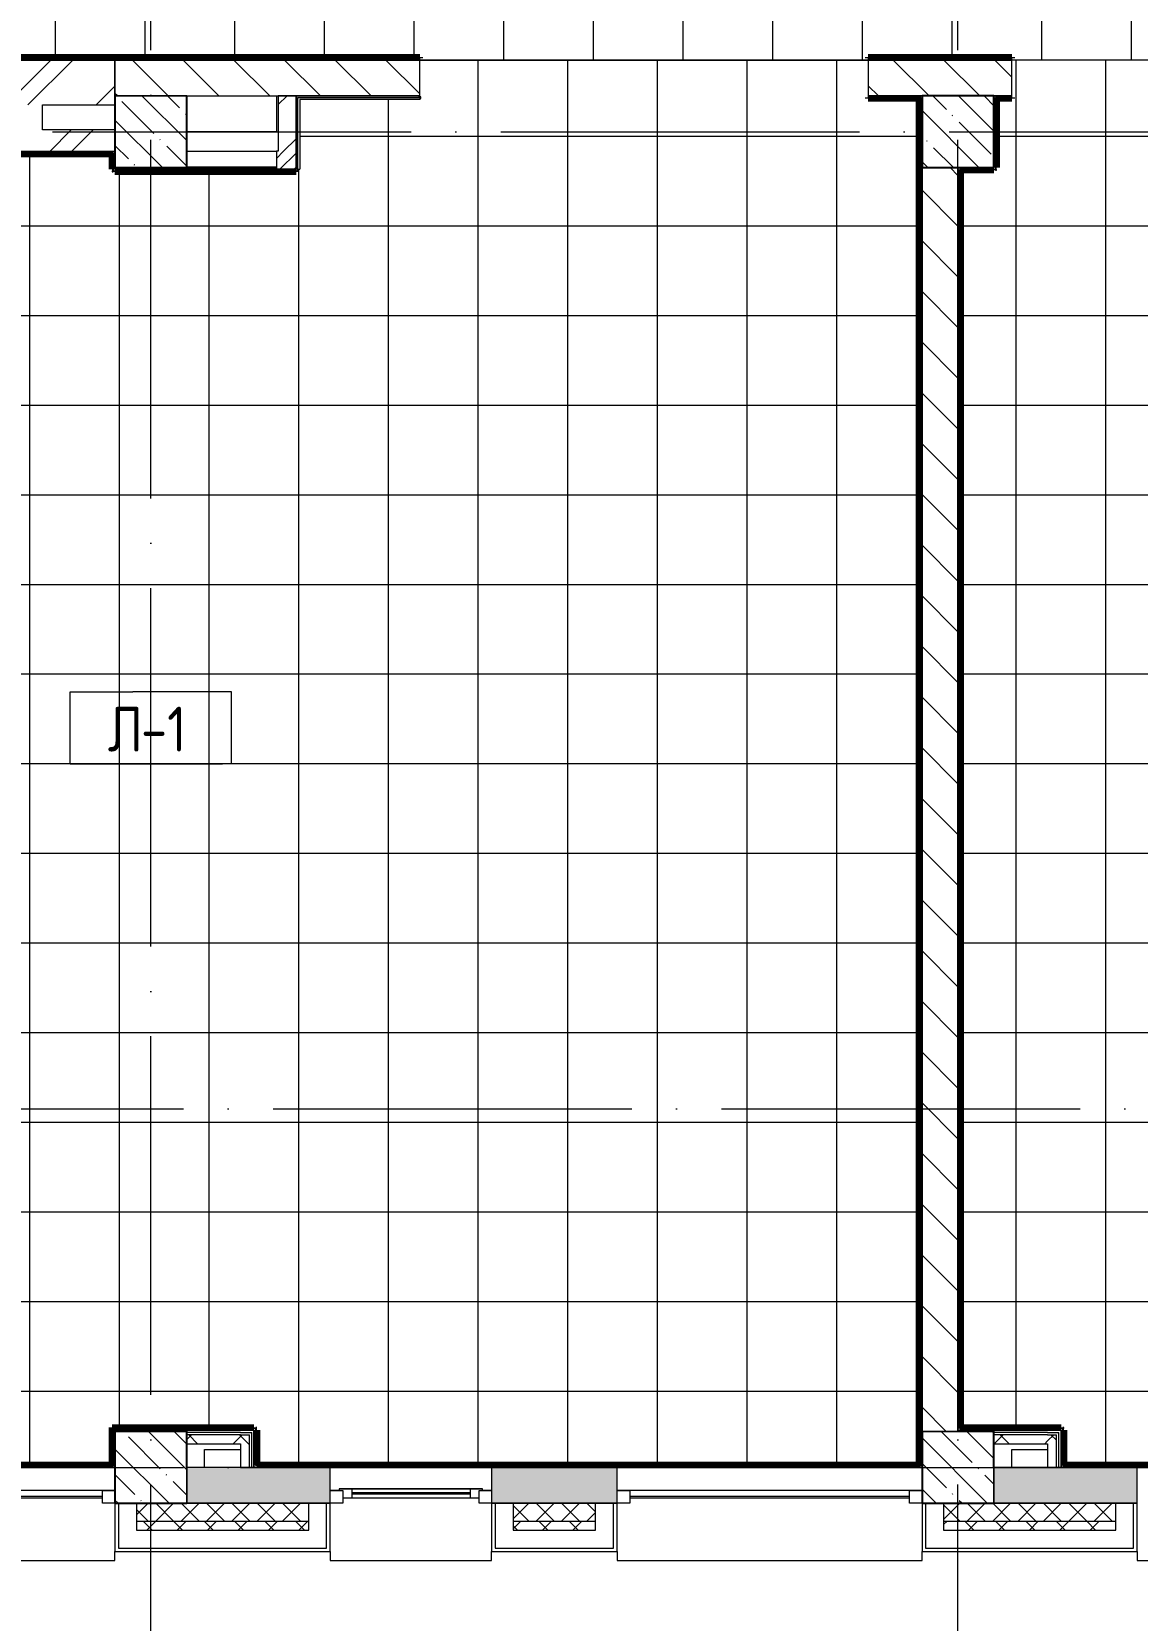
# Model space of a CAD drawing. Header units: millimetres. Extents: x 97 to 215964, y -4577 to 60645.
# Drawn here: x 71384 to 77548, y 42672 to 51533 of the extents above; entities that cross this region are included whole.
import ezdxf

# ---------------------------------------------------------------- set-up
doc = ezdxf.new("R2010")
doc.units = ezdxf.units.MM
doc.linetypes.add('ADSK_Линия сетки', pattern=[2500, 2000, -250, 0, -250])
for name, color, linetype, lineweight in [('A-FLOR-____-IDEN', 11, 'Continuous', 20), ('A-FLOR-____-OTLN', 192, 'Continuous', 9), ('A-FLOR-____-PATT', 8, 'Continuous', 9), ('A-GENM-____-MCUT', 13, 'Continuous', 9), ('A-GENM-____-OTLN', 13, 'Continuous', 9), ('A-GLAZ-____-MCUT', 151, 'Continuous', 9), ('A-GLAZ-____-OTLN', 151, 'Continuous', 9), ('A-WALL-____-MCUT', 113, 'Continuous', 9), ('A-WALL-____-PATT', 111, 'Continuous', 9), ('A-WALL-FNSH-MCUT', 113, 'Continuous', 9), ('I-WALL-____-OTLN', 2, 'Continuous', 9), ('S-COLS-____-MCUT', 52, 'Continuous', 9), ('S-COLS-____-OTLN', 52, 'Continuous', 9), ('S-GRID-____-OTLN', 1, 'Continuous', 9)]:
    doc.layers.add(name, color=color, linetype=linetype, lineweight=lineweight)
doc.styles.add('GOST Common', font='GOST_Common.ttf', dxfattribs={"width": 0.9, "height": 250})
pattern_1 = [(135, (0, 0), (-141.42136, -141.42136), [])]
pattern_2 = [(45, (0, 0), (-224.5064, 224.5064), []), (45, (79.38, 0), (0, 449.0128), []), (45, (-79.38, 0), (0, 449.0128), [])]
pattern_3 = [(135, (0, 0), (-142.5612, -142.5612), []), (135, (142.56, 0), (-142.5612, -142.5612), [252.016, -50.403, 3.353, -47.05])]
pattern_4 = [(45, (0, 0), (-251.4472, 251.4472), []), (45, (0, 381), (-251.4472, 251.4472), [])]
pattern_5 = [(45, (0, 0), (-141.42136, 141.42136), []), (135, (0, 0), (-141.42136, -141.42136), [])]
pattern_6 = [(270, (81372.87, 47450), (500, 3e-14), []), (0, (81372.87, 47450), (0, 500), [])]

# ---------------------------------------------------------------- blocks, each defined once
blk = doc.blocks.new('Окно_СКБ_2Ст1 - Окно_СКБ_2Ст_3300_ОК1-V17-О_АИ_ПП_8_400_Целиком')
at = {"layer": 'A-GLAZ-____-MCUT', "color": 90}
for p, q in [((-1650, -195), (-1650, -125)), ((-1650, -125), (-1580, -125)), ((-1580, -125), (-1580, -195)), ((750, -195), (750, -125)), ((750, -125), (820, -125)), ((820, -125), (820, -195)), ((1580, -155), (820, -155)), ((820, -155), (820, -195)), ((870, -205), (870, -155)), ((1530, -205), (1530, -155)), ((1580, -195), (1580, -125)), ((1580, -125), (1650, -125)), ((1580, -195), (1580, -155)), ((1650, -125), (1650, -195)), ((-1580, -195), (-1650, -195)), ((820, -195), (750, -195)), ((820, -195), (800, -195)), ((800, -195), (800, -205)), ((800, -205), (1600, -205)), ((1600, -205), (800, -205)), ((1650, -195), (1580, -195)), ((1600, -195), (1580, -195)), ((1600, -205), (1600, -195))]:
    blk.add_line(p, q, dxfattribs=at)
at = {"layer": 'A-GLAZ-____-MCUT', "color": 10, "lineweight": 5}
for p, q in [((750, -155), (-1580, -155)), ((750, -165), (-1580, -165)), ((870, -175), (1530, -175)), ((1530, -185), (870, -185))]:
    blk.add_line(p, q, dxfattribs=at)
at = {"layer": 'A-GLAZ-____-OTLN', "color": 10, "lineweight": 5}
for p, q in [((-1650, -195), (800, -195)), ((1600, -195), (1650, -195))]:
    blk.add_line(p, q, dxfattribs=at)
blk = doc.blocks.new('Окно_СКБ_1Ст1 - 120_Окно_СКБ_1Ст_900_ОК3л-29018700-О_АИ_ПП_8_400_Целиком')
at = {"layer": 'A-GLAZ-____-MCUT', "color": 90}
for p, q in [((-450, -195), (-450, -125)), ((-450, -125), (-380, -125)), ((-380, -125), (-380, -195)), ((380, -155), (-380, -155)), ((-380, -155), (-380, -195)), ((-330, -205), (-330, -155)), ((330, -205), (330, -155)), ((380, -195), (380, -125)), ((380, -125), (450, -125)), ((380, -195), (380, -155)), ((450, -125), (450, -195)), ((-380, -195), (-450, -195)), ((-380, -195), (-400, -195)), ((-400, -195), (-400, -205)), ((-400, -205), (400, -205)), ((400, -205), (-400, -205)), ((450, -195), (380, -195)), ((400, -195), (380, -195)), ((400, -205), (400, -195))]:
    blk.add_line(p, q, dxfattribs=at)
at = {"layer": 'A-GLAZ-____-MCUT', "color": 10, "lineweight": 5}
for p, q in [((-330, -175), (330, -175)), ((330, -185), (-330, -185))]:
    blk.add_line(p, q, dxfattribs=at)
at = {"layer": 'A-GLAZ-____-OTLN', "color": 10, "lineweight": 5}
for p, q in [((-450, -195), (-400, -195)), ((400, -195), (450, -195))]:
    blk.add_line(p, q, dxfattribs=at)
blk = doc.blocks.new('Окно_СКБ_1Ст1 - 120_Окно_СКБ_1Ст_1700_ОК19Л-V19-О_АИ_ПП_8_400_Целиком')
at = {"layer": 'A-GLAZ-____-MCUT', "color": 90}
for p, q in [((-850, -195), (-850, -125)), ((-850, -125), (-780, -125)), ((-780, -125), (-780, -195)), ((780, -195), (780, -125)), ((780, -125), (850, -125)), ((850, -125), (850, -195)), ((-780, -195), (-850, -195)), ((850, -195), (780, -195))]:
    blk.add_line(p, q, dxfattribs=at)
at = {"layer": 'A-GLAZ-____-MCUT', "color": 10, "lineweight": 5}
for p, q in [((780, -155), (-780, -155)), ((780, -165), (-780, -165))]:
    blk.add_line(p, q, dxfattribs=at)
at = {"layer": 'A-GLAZ-____-OTLN', "color": 10, "lineweight": 5}
blk.add_line((-850, -195), (850, -195), dxfattribs=at)
blk = doc.blocks.new('WNW_Отлив1 - Отлив_металлический 2-28598290-О_АИ_ПП_8_400_Целиком')
at = {"layer": 'A-GLAZ-____-OTLN', "color": 10, "lineweight": 5}
for p, q in [((1650, 320), (-1650, 320)), ((-1650, 320), (-1650, 270)), ((1650, 270), (1650, 320))]:
    blk.add_line(p, q, dxfattribs=at)
blk = doc.blocks.new('WNW_Отлив1 - Отлив_металлический 2-28596055-О_АИ_ПП_8_400_Целиком')
at = {"layer": 'A-GLAZ-____-OTLN', "color": 10, "lineweight": 5}
for p, q in [((450, 320), (-450, 320)), ((-450, 320), (-450, 270)), ((450, 270), (450, 320))]:
    blk.add_line(p, q, dxfattribs=at)
blk = doc.blocks.new('WNW_Отлив1 - Отлив_металлический 2-28595994-О_АИ_ПП_8_400_Целиком')
at = {"layer": 'A-GLAZ-____-OTLN', "color": 10, "lineweight": 5}
for p, q in [((850, 320), (-850, 320)), ((-850, 320), (-850, 270)), ((850, 270), (850, 320))]:
    blk.add_line(p, q, dxfattribs=at)
blk = doc.blocks.new('BSC_Колонна _Прямоугольная - 400x400-31342009-О_АИ_ПП_8_400_Целиком')
at = {"layer": 'S-COLS-____-OTLN', "lineweight": 5}
h = blk.add_hatch(dxfattribs=at)
h.set_pattern_fill('FP_45', color=256, style=0, pattern_type=2)
h.set_pattern_definition([(135, (-17749.98, -50975), (-142.5619, -142.5619), []), (135, (-17607.42, -50975), (-142.5619, -142.5619), [252.016, -50.403, 3.353, -47.05])])
h.paths.add_polyline_path([(-200, -200), (200, -200), (200, 200), (-200, 200), (-200, -44.5)])
at = {"layer": 'S-COLS-____-MCUT', "color": 130, "lineweight": 25}
for p, q in [((200, 200), (-200, 200)), ((-200, 200), (-200, -200)), ((200, -200), (200, 200)), ((-200, -200), (200, -200))]:
    blk.add_line(p, q, dxfattribs=at)
blk = doc.blocks.new('ASML_АР_Отделка Люка - ВО Отделка люков_Грунтовка 0_Шпатлевка 0_Окраска 0_0-42722003-О_АИ_ПП_8_400_Целиком')
at = {"layer": 'A-GENM-____-MCUT', "color": 130, "lineweight": 25}
for p, q in [((250, 3), (-250, 3)), ((-250, 3), (-250, 0)), ((250, 0), (250, 3)), ((-250, 0), (250, 0))]:
    blk.add_line(p, q, dxfattribs=at)
blk = doc.blocks.new('0083_СОШ675_АР_R22_rvt-1-О_АИ_ПП_8_400_Целиком')
at = {"layer": 'A-WALL-____-PATT', "lineweight": 5}
h = blk.add_hatch(dxfattribs=at)
h.set_pattern_fill('FP_7', color=10, style=0, pattern_type=2)
h.set_pattern_definition(pattern_4)
h.paths.add_polyline_path([(12248.9, 51125), (13050, 51125), (13050, 51375), (9070, 51375), (9070, 51125), (12128.9, 51125)])
h = blk.add_hatch(dxfattribs=at)
h.set_pattern_fill('FP_10', color=10, style=0, pattern_type=2)
h.set_pattern_definition(pattern_1)
h.paths.add_polyline_path([(20859.7, 51175), (22450, 51175), (22450, 51375), (20550, 51375), (20550, 51175)])
h.paths.add_polyline_path([(17250, 51175), (18050, 51175), (18050, 51375), (17250, 51375)])
h.paths.add_polyline_path([(14750, 51175), (14750, 51375), (13050, 51375), (13050, 51175), (14570.9, 51175)])
h = blk.add_hatch(dxfattribs=at)
h.set_pattern_fill('FP_11', color=10, style=0, pattern_type=2)
h.set_pattern_definition(pattern_2)
h.paths.add_polyline_path([(14060, 50866), (14060, 51175), (13960, 51175), (13960, 50866)])
h = blk.add_hatch(dxfattribs=at)
h.set_pattern_fill('FP_7', color=10, style=0, pattern_type=2)
h.set_pattern_definition(pattern_4)
h.paths.add_polyline_path([(13050, 50865), (13050, 50985), (9070, 50985), (9070, 50865), (12055.4, 50865)])
h = blk.add_hatch(dxfattribs=at)
h.set_pattern_fill('FP_11', color=10, style=0, pattern_type=2)
h.set_pattern_definition(pattern_2)
h.paths.add_polyline_path([(14060, 50766), (14060, 50866), (13949.9, 50866), (13949.9, 50766)])
h = blk.add_hatch(dxfattribs=at)
h.set_pattern_fill('FP_10', color=10, style=0, pattern_type=2)
h.set_pattern_definition(pattern_1)
h.paths.add_polyline_path([(17750, 43725), (17750, 50775), (17550, 50775), (17550, 43725), (17715.3, 43725)])
h = blk.add_hatch(dxfattribs=at)
h.set_pattern_fill('FP_17', color=252, style=0, pattern_type=2)
h.set_pattern_definition(pattern_5)
h.paths.add_polyline_path([(13750, 43657), (13750, 43707), (13450, 43707), (13450, 43657)])
h = blk.add_hatch(dxfattribs=at)
h.set_pattern_fill('FP_17', color=252, style=0, pattern_type=2)
h.set_pattern_definition(pattern_5)
h.paths.add_polyline_path([(13750, 43525), (13800, 43525), (13800, 43707), (13750, 43707), (13750, 43602.8)])
h = blk.add_hatch(dxfattribs=at)
h.set_pattern_fill('FP_17', color=252, style=0, pattern_type=2)
h.set_pattern_definition(pattern_5)
h.paths.add_polyline_path([(18250, 43657), (18250, 43707), (17950, 43707), (17950, 43657)])
h = blk.add_hatch(dxfattribs=at)
h.set_pattern_fill('FP_17', color=252, style=0, pattern_type=2)
h.set_pattern_definition(pattern_5)
h.paths.add_polyline_path([(18250, 43525), (18300, 43525), (18300, 43707), (18250, 43707), (18250, 43602.8)])
h = blk.add_hatch(dxfattribs=at)
h.set_pattern_fill('FP_69', color=10, style=0, pattern_type=2)
h.set_pattern_definition([(50, (0, 0), (364.3679, -31.8783), [38.1, -419.1]), (355, (0, 0), (-70.4859, 382.1133), [30.48, -335.28]), (100.451, (30.36, -2.66), (293.885, 350.2334), [32.38, -356.18]), (46.184, (0, 101.6), (542.1585, -84.0858), [57.15, -628.65]), (96.636, (45.2, 94.6), (474.805, 494.8554), [48.57, -534.27]), (351.184, (0, 101.6), (474.8102, 494.85), [45.72, -502.92]), (21, (50.8, 76.2), (303.2285, -204.5305), [38.1, -419.1]), (326, (50.8, 76.2), (123.6039, 368.376), [30.48, -335.28]), (71.451, (76.07, 59.16), (426.8341, 163.8427), [32.38, -356.18]), (37.5, (0, 0), (6.17665, 169.11015), [16.764, -314.452, 16.764, -323.596, -336.55]), (37.5, (0, 0), (6.17665, 169.11015), [-671.576, 16.764, -319.786]), (7.5, (0, 0), (133.63888, 200.3615), [16.764, -177.292, 16.764, -306.832, -128.27]), (7.5, (0, 0), (133.63888, 200.3615), [-517.652, 16.764, -111.506]), (327.5, (-113.28, 0), (271.18182, -11.45836), [16.764, -110.236, 16.764, -379.476, -525.78]), (327.5, (-113.28, 0), (271.18182, -11.45836), [-523.24, 16.764, -509.016]), (317.5, (-164.08, 0), (296.2585, 50.85285), [16.764, -148.336, 16.764, -246.38, -373.38]), (317.5, (-164.08, 0), (296.2585, 50.85285), [-428.244, 16.764, -356.616])])
h.paths.add_polyline_path([(69050, 43325), (69050, 43525), (67050, 43525), (67050, 43325), (69030, 43325)])
h.paths.add_polyline_path([(64770, 43325), (65350, 43325), (65350, 43525), (64650, 43525), (64650, 43325), (64670, 43325)])
h.paths.add_polyline_path([(62670, 43325), (63350, 43325), (63350, 43525), (62550, 43525), (62550, 43325), (62570, 43325)])
h.paths.add_polyline_path([(58070, 43325), (58850, 43325), (58850, 43525), (58050, 43525), (58050, 43325)])
h.paths.add_polyline_path([(54350, 43325), (54350, 43525), (53550, 43525), (53550, 43325), (54190.3, 43325)])
h.paths.add_polyline_path([(51850, 43325), (51850, 43525), (51150, 43525), (51150, 43325), (51830, 43325)])
h.paths.add_polyline_path([(49850, 43325), (49850, 43525), (49050, 43525), (49050, 43325), (49788.2, 43325)])
h.paths.add_polyline_path([(45350, 43325), (45350, 43525), (44550, 43525), (44550, 43325), (44757.1, 43325)])
h.paths.add_polyline_path([(40355, 43325), (40850, 43325), (40850, 43525), (40050, 43525), (40050, 43325), (40170, 43325)])
h.paths.add_polyline_path([(36630, 43325), (36750, 43325), (36750, 43525), (36350, 43525), (36350, 43325), (36581.7, 43325)])
h.paths.add_polyline_path([(35950, 43325), (35950, 43525), (35550, 43525), (35550, 43325), (35670, 43325)])
h.paths.add_polyline_path([(33850, 43325), (33850, 43525), (33150, 43525), (33150, 43325), (33830, 43325)])
h.paths.add_polyline_path([(32230, 43325), (32250, 43325), (32250, 43525), (31450, 43525), (31450, 43325), (32179.5, 43325)])
h.paths.add_polyline_path([(27630, 43325), (27750, 43325), (27750, 43525), (26950, 43525), (26950, 43325), (27148.5, 43325)])
h.paths.add_polyline_path([(23250, 43325), (23250, 43525), (22450, 43525), (22450, 43325), (23230, 43325)])
h.paths.add_polyline_path([(18730, 43325), (18750, 43325), (18750, 43525), (17950, 43525), (17950, 43325), (18630, 43325)])
h.paths.add_polyline_path([(15730, 43325), (15850, 43325), (15850, 43525), (15150, 43525), (15150, 43325), (15270, 43325)])
h.paths.add_polyline_path([(14130, 43325), (14250, 43325), (14250, 43525), (13450, 43525), (13450, 43325), (13942, 43325)])
h.paths.add_polyline_path([(9750, 43325), (9750, 43525), (8950, 43525), (8950, 43325), (9730, 43325)])
h.paths.add_polyline_path([(5137.7, 43325), (5250, 43325), (5250, 43525), (4450, 43525), (4450, 43325), (5130, 43325)])
h.paths.add_polyline_path([(735.5, 43325), (750, 43325), (750, 43525), (200, 43525), (200, 43325), (730, 43325)])
h = blk.add_hatch(dxfattribs=at)
h.set_pattern_fill('FP_16', color=10, style=0, pattern_type=2)
h.set_pattern_definition([(45, (0, 0), (-70.71068, 70.71068), []), (135, (0, 0), (-70.71068, -70.71068), [])])
h.paths.add_polyline_path([(69030, 43225), (69050, 43225), (69050, 43325), (67170, 43325), (67170, 43225), (68654.6, 43225)])
h.paths.add_polyline_path([(63623.5, 43225), (63630, 43225), (63630, 43325), (62670, 43325), (62670, 43225), (62994.6, 43225)])
h.paths.add_polyline_path([(65230, 43225), (65230, 43325), (64770, 43325), (64770, 43225), (64881.3, 43225)])
h.paths.add_polyline_path([(58592.5, 43225), (59130, 43225), (59130, 43325), (58170, 43325), (58170, 43225)])
h.paths.add_polyline_path([(54630, 43225), (54630, 43325), (53670, 43325), (53670, 43225), (54190.3, 43225)])
h.paths.add_polyline_path([(51270, 43225), (51730, 43225), (51730, 43325), (51270, 43325)])
h.paths.add_polyline_path([(49170, 43225), (50130, 43225), (50130, 43325), (49170, 43325)])
h.paths.add_polyline_path([(44670, 43225), (45630, 43225), (45630, 43325), (44670, 43325)])
h.paths.add_polyline_path([(41130, 43225), (41130, 43325), (40170, 43325), (40170, 43225), (40983.8, 43225)])
h.paths.add_polyline_path([(36581.7, 43225), (36630, 43225), (36630, 43325), (35670, 43325), (35670, 43225), (35952.8, 43225)])
h.paths.add_polyline_path([(33270, 43225), (33730, 43225), (33730, 43325), (33270, 43325)])
h.paths.add_polyline_path([(31550.6, 43225), (32130, 43225), (32130, 43325), (31170, 43325), (31170, 43225)])
h.paths.add_polyline_path([(26670, 43225), (27630, 43225), (27630, 43325), (26670, 43325)])
h.paths.add_polyline_path([(23130, 43225), (23130, 43325), (22170, 43325), (22170, 43225), (22746.3, 43225)])
h.paths.add_polyline_path([(18630, 43225), (18630, 43325), (17670, 43325), (17670, 43225), (18344.2, 43225)])
h.paths.add_polyline_path([(15270, 43225), (15730, 43225), (15730, 43325), (15270, 43325)])
h.paths.add_polyline_path([(14130, 43225), (14130, 43325), (13170, 43325), (13170, 43225), (13942, 43225)])
h.paths.add_polyline_path([(9630, 43225), (9630, 43325), (8670, 43325), (8670, 43225), (9539.8, 43225)])
h.paths.add_polyline_path([(4170, 43225), (5130, 43225), (5130, 43325), (4170, 43325)])
h.paths.add_polyline_path([(106.6, 43225), (630, 43225), (630, 43325), (-300, 43325), (-300, 43225)])
h = blk.add_hatch(dxfattribs=at)
h.set_pattern_fill('FP_9', color=10, style=0, pattern_type=2)
h.set_pattern_definition([(135, (0, 0), (-84.85281, -84.85281), []), (225, (0, 0), (84.85281, -84.85281), [])])
h.paths.add_polyline_path([(69050, 43175), (69050, 43225), (67170, 43225), (67170, 43175), (69030, 43175)])
h.paths.add_polyline_path([(64770, 43175), (65230, 43175), (65230, 43225), (64770, 43225)])
h.paths.add_polyline_path([(63630, 43175), (63630, 43225), (62670, 43225), (62670, 43175), (63623.5, 43175)])
h.paths.add_polyline_path([(59130, 43175), (59130, 43225), (58170, 43225), (58170, 43175), (58592.5, 43175)])
h.paths.add_polyline_path([(53670, 43175), (54630, 43175), (54630, 43225), (53670, 43225)])
h.paths.add_polyline_path([(51270, 43175), (51730, 43175), (51730, 43225), (51270, 43225)])
h.paths.add_polyline_path([(50130, 43175), (50130, 43225), (49170, 43225), (49170, 43175), (49788.2, 43175)])
h.paths.add_polyline_path([(45630, 43175), (45630, 43225), (44670, 43225), (44670, 43175), (45386, 43175)])
h.paths.add_polyline_path([(40170, 43175), (41130, 43175), (41130, 43225), (40170, 43225)])
h.paths.add_polyline_path([(35670, 43175), (36630, 43175), (36630, 43225), (35670, 43225)])
h.paths.add_polyline_path([(33437.3, 43175), (33730, 43175), (33730, 43225), (33270, 43225), (33270, 43175)])
h.paths.add_polyline_path([(31550.6, 43175), (32130, 43175), (32130, 43225), (31170, 43225), (31170, 43175)])
h.paths.add_polyline_path([(27630, 43175), (27630, 43225), (26670, 43225), (26670, 43175), (27148.5, 43175)])
h.paths.add_polyline_path([(22746.3, 43175), (23130, 43175), (23130, 43225), (22170, 43225), (22170, 43175)])
h.paths.add_polyline_path([(18344.2, 43175), (18630, 43175), (18630, 43225), (17670, 43225), (17670, 43175), (17715.3, 43175)])
h.paths.add_polyline_path([(15730, 43175), (15730, 43225), (15270, 43225), (15270, 43175)])
h.paths.add_polyline_path([(13313.1, 43175), (14130, 43175), (14130, 43225), (13170, 43225), (13170, 43175)])
h.paths.add_polyline_path([(9539.8, 43175), (9630, 43175), (9630, 43225), (8670, 43225), (8670, 43175), (8911, 43175)])
h.paths.add_polyline_path([(4170, 43175), (5130, 43175), (5130, 43225), (4170, 43225)])
h.paths.add_polyline_path([(-350, 43175), (630, 43175), (630, 43225), (-350, 43225)])
at = {"layer": 'S-COLS-____-OTLN', "lineweight": 5}
h = blk.add_hatch(dxfattribs=at)
h.set_pattern_fill('FP_8', color=256, style=0, pattern_type=2)
h.set_pattern_definition(pattern_3)
h.paths.add_polyline_path([(13050, 50775), (13450, 50776), (13450, 51175), (13050, 51175), (13050, 50930.5)])
h = blk.add_hatch(dxfattribs=at)
h.set_pattern_fill('FP_8', color=256, style=0, pattern_type=2)
h.set_pattern_definition(pattern_3)
h.paths.add_polyline_path([(13050, 43325), (13450, 43325), (13450, 43725), (13050, 43725)])
h = blk.add_hatch(dxfattribs=at)
h.set_pattern_fill('FP_8', color=256, style=0, pattern_type=2)
h.set_pattern_definition(pattern_3)
h.paths.add_polyline_path([(17550, 43325), (17950, 43325), (17950, 43725), (17550, 43725)])
at = {"layer": 'A-FLOR-____-OTLN', "color": 90}
for p, q in [((13950, 51175), (13950, 50975)), ((13950, 50975), (13450, 50975)), ((13550, 43525), (13550, 43625)), ((13550, 43625), (13750, 43625)), ((18050, 43525), (18050, 43625)), ((18050, 43625), (18250, 43625))]:
    blk.add_line(p, q, dxfattribs=at)
at = {"layer": 'A-WALL-____-MCUT', "color": 50, "lineweight": 13}
for p, q in [((13050, 51375), (9070, 51375)), ((14750, 51375), (13050, 51375)), ((13050, 51375), (13050, 51175)), ((13050, 51125), (13050, 51375)), ((14750, 51175), (14750, 51375)), ((18050, 51375), (17250, 51375)), ((17250, 51375), (17250, 51175)), ((18050, 51175), (18050, 51375)), ((12646, 51125), (13050, 51125)), ((12646, 50985), (12646, 51125)), ((13450, 51175), (14750, 51175)), ((14060, 51175), (13960, 51175)), ((13960, 51175), (13960, 50866)), ((14060, 50866), (14060, 51175)), ((17250, 51175), (17550, 51175)), ((17950, 51175), (18050, 51175)), ((13050, 50985), (12646, 50985)), ((13050, 50865), (13050, 50985)), ((9070, 50865), (13050, 50865)), ((13960, 50866), (13949.9, 50866)), ((13949.9, 50866), (13949.9, 50776)), ((14060, 50766), (14060, 50866)), ((13949.9, 50773), (13949.9, 50766)), ((17550, 50775), (17550, 43725)), ((17750, 43725), (17750, 50775)), ((13949.9, 50766), (14060, 50766)), ((13450, 43707), (13450, 43657)), ((13750, 43707), (13450, 43707)), ((13750, 43707), (13800, 43707)), ((13800, 43525), (13800, 43707)), ((17950, 43707), (17950, 43657)), ((18250, 43707), (17950, 43707)), ((18250, 43707), (18300, 43707)), ((18300, 43525), (18300, 43707)), ((13450, 43657), (13750, 43657)), ((13750, 43657), (13750, 43525)), ((17950, 43657), (18250, 43657)), ((18250, 43657), (18250, 43525)), ((14250, 43525), (13450, 43525)), ((13750, 43525), (13800, 43525)), ((14250, 43325), (14250, 43525)), ((15850, 43525), (15150, 43525)), ((15150, 43525), (15150, 43325)), ((15850, 43325), (15850, 43525)), ((18750, 43525), (17950, 43525)), ((18250, 43525), (18300, 43525)), ((18750, 43325), (18750, 43525)), ((14130, 43325), (13450, 43325)), ((13450, 43325), (14130, 43325)), ((14230, 43325), (14130, 43325)), ((14130, 43325), (14230, 43325)), ((14250, 43325), (14230, 43325)), ((14230, 43325), (14250, 43325)), ((15170, 43325), (15150, 43325)), ((15150, 43325), (15170, 43325)), ((15270, 43325), (15170, 43325)), ((15170, 43325), (15270, 43325)), ((15730, 43325), (15270, 43325)), ((15270, 43325), (15730, 43325)), ((15830, 43325), (15730, 43325)), ((15730, 43325), (15830, 43325)), ((15850, 43325), (15830, 43325)), ((15830, 43325), (15850, 43325)), ((18630, 43325), (17950, 43325)), ((17950, 43325), (18630, 43325)), ((18730, 43325), (18630, 43325)), ((18630, 43325), (18730, 43325)), ((18750, 43325), (18730, 43325)), ((18730, 43325), (18750, 43325))]:
    blk.add_line(p, q, dxfattribs=at)
at = {"layer": 'A-WALL-____-MCUT', "color": 10, "lineweight": 5}
for p, q in [((13050, 51175), (13450, 51175)), ((13750, 43719.5), (13450, 43719.5)), ((13750, 43719.5), (13800, 43719.5)), ((13800, 43719.5), (13812.5, 43719.5)), ((13812.5, 43525), (13812.5, 43719.5)), ((17550, 43725), (17750, 43725)), ((18250, 43719.5), (17950, 43719.5)), ((18250, 43719.5), (18300, 43719.5)), ((18300, 43719.5), (18312.5, 43719.5)), ((18312.5, 43525), (18312.5, 43719.5)), ((13450, 43525), (13450, 43325)), ((17950, 43525), (17950, 43325)), ((13070, 43325), (13070, 43075)), ((13170, 43325), (13170, 43225)), ((14130, 43225), (14130, 43325)), ((14230, 43075), (14230, 43325)), ((15170, 43325), (15170, 43075)), ((15270, 43325), (15270, 43225)), ((15730, 43225), (15730, 43325)), ((15830, 43075), (15830, 43325)), ((17570, 43325), (17570, 43075)), ((17670, 43325), (17670, 43225)), ((18630, 43225), (18630, 43325)), ((18730, 43075), (18730, 43325)), ((13170, 43225), (13170, 43175)), ((13170, 43225), (14130, 43225)), ((13170, 43175), (14130, 43175)), ((14130, 43175), (14130, 43225)), ((15270, 43225), (15270, 43175)), ((15270, 43225), (15730, 43225)), ((15270, 43175), (15730, 43175)), ((15730, 43175), (15730, 43225)), ((17670, 43225), (17670, 43175)), ((17670, 43225), (18630, 43225)), ((17670, 43175), (18630, 43175)), ((18630, 43175), (18630, 43225)), ((13070, 43075), (14230, 43075)), ((15170, 43075), (15830, 43075)), ((17570, 43075), (18730, 43075))]:
    blk.add_line(p, q, dxfattribs=at)
at = {"layer": 'A-WALL-____-MCUT', "color": 90}
for p, q in [((13450, 43325), (13170, 43325)), ((17950, 43325), (17670, 43325))]:
    blk.add_line(p, q, dxfattribs=at)
at = {"layer": 'A-WALL-FNSH-MCUT', "color": 90}
for p, q in [((13750, 43732), (13450, 43732)), ((13450, 43732), (13450, 43719.5)), ((13450, 43719.5), (13450, 43707)), ((13800, 43732), (13750, 43732)), ((13812.5, 43732), (13800, 43732)), ((13825, 43732), (13812.5, 43732)), ((13825, 43525), (13825, 43732)), ((18250, 43732), (17950, 43732)), ((17950, 43732), (17950, 43719.5)), ((17950, 43719.5), (17950, 43707)), ((18300, 43732), (18250, 43732)), ((18312.5, 43732), (18300, 43732)), ((18325, 43732), (18312.5, 43732)), ((18325, 43525), (18325, 43732)), ((13800, 43525), (13812.5, 43525)), ((13812.5, 43525), (13825, 43525)), ((18300, 43525), (18312.5, 43525)), ((18312.5, 43525), (18325, 43525)), ((13070, 43325), (13050, 43325)), ((13050, 43325), (13050, 43055)), ((13170, 43325), (13070, 43325)), ((14250, 43055), (14250, 43325)), ((15150, 43325), (15150, 43055)), ((15850, 43055), (15850, 43325)), ((17570, 43325), (17550, 43325)), ((17550, 43325), (17550, 43055)), ((17670, 43325), (17570, 43325)), ((18750, 43055), (18750, 43325)), ((13050, 43055), (14250, 43055)), ((15150, 43055), (15850, 43055)), ((17550, 43055), (18750, 43055))]:
    blk.add_line(p, q, dxfattribs=at)
at = {"layer": 'I-WALL-____-OTLN', "color": 90}
for p, q in [((13450, 50866), (13949.9, 50866)), ((13450, 50766), (13450, 50773)), ((9750, 43525), (13050, 43525)), ((14250, 43525), (15150, 43525)), ((15850, 43525), (17550, 43525)), ((18750, 43525), (22040, 43525))]:
    blk.add_line(p, q, dxfattribs=at)
at = {"layer": 'S-COLS-____-MCUT', "color": 130, "lineweight": 25}
for p, q in [((13050, 51175), (13050, 50775)), ((13450, 50776), (13450, 51175)), ((13050, 50775), (13449.9, 50775)), ((13450, 43725), (13050, 43725)), ((13050, 43725), (13050, 43325)), ((13450, 43525), (13450, 43725)), ((17550, 43725), (17550, 43325)), ((17950, 43725), (17750, 43725)), ((17950, 43525), (17950, 43725)), ((13050, 43325), (13450, 43325)), ((17550, 43325), (17950, 43325))]:
    blk.add_line(p, q, dxfattribs=at)
at = {"layer": 'S-COLS-____-OTLN', "color": 90}
for p, q in [((13450, 51175), (13050, 51175)), ((17750, 43725), (17550, 43725)), ((13450, 43325), (13450, 43525)), ((17950, 43325), (17950, 43525))]:
    blk.add_line(p, q, dxfattribs=at)
at = {"layer": 'A-GENM-____-OTLN', "color": 90, "lineweight": 9, "rotation": 180}
blk.add_blockref('ASML_АР_Отделка Люка - ВО Отделка люков_Грунтовка 0_Шпатлевка 0_Окраска 0_0-42722003-О_АИ_ПП_8_400_Целиком', (13699.9, 50776), dxfattribs=at)
at = {"layer": 'A-GLAZ-____-OTLN', "color": 90, "lineweight": 9, "rotation": 180}
for name, p in [('Окно_СКБ_2Ст1 - Окно_СКБ_2Ст_3300_ОК1-V17-О_АИ_ПП_8_400_Целиком', (11400, 43200)), ('Окно_СКБ_1Ст1 - 120_Окно_СКБ_1Ст_900_ОК3л-29018700-О_АИ_ПП_8_400_Целиком', (14700, 43200)), ('Окно_СКБ_1Ст1 - 120_Окно_СКБ_1Ст_1700_ОК19Л-V19-О_АИ_ПП_8_400_Целиком', (16700, 43200)), ('WNW_Отлив1 - Отлив_металлический 2-28598290-О_АИ_ПП_8_400_Целиком', (11400, 43325)), ('WNW_Отлив1 - Отлив_металлический 2-28596055-О_АИ_ПП_8_400_Целиком', (14700, 43325)), ('WNW_Отлив1 - Отлив_металлический 2-28595994-О_АИ_ПП_8_400_Целиком', (16700, 43325)), ('WNW_Отлив1 - Отлив_металлический 2-28598290-О_АИ_ПП_8_400_Целиком', (20400, 43325))]:
    blk.add_blockref(name, p, dxfattribs=at)
at = {"layer": 'S-COLS-____-OTLN', "color": 90, "lineweight": 9}
blk.add_blockref('BSC_Колонна _Прямоугольная - 400x400-31342009-О_АИ_ПП_8_400_Целиком', (17750, 50975), dxfattribs=at)
blk = doc.blocks.new('BSC_Колонна _Прямоугольная - ПР-1_Профиль торцевой для плитки-V141-О_АИ_ПП_8_400_Целиком')
at = {"layer": 'S-COLS-____-MCUT'}
for p, q in [((0, 5), (-5, 5)), ((-5, 5), (-5, -5)), ((-5, -5), (5, -5)), ((5, -5), (5, 0))]:
    blk.add_line(p, q, dxfattribs=at)
blk = doc.blocks.new('BSC_Колонна _Прямоугольная - ПР-1_Профиль торцевой для плитки-V142-О_АИ_ПП_8_400_Целиком')
at = {"layer": 'S-COLS-____-MCUT'}
for p, q in [((5, 5), (-5, 5)), ((-5, 5), (-5, -0.1)), ((5, -5), (5, 5)), ((0, -5), (5, -5))]:
    blk.add_line(p, q, dxfattribs=at)
blk = doc.blocks.new('ADSK_Марка_Перекрытие - Типоразмер_ADSK_Марка-158127-О_АИ_ПП_8_400_Целиком')
at = {"layer": 'A-FLOR-____-IDEN'}
for p, q in [((-4.5, 4), (-1, 4)), ((-4.5, 0), (-4.5, 4)), ((4.5, 4), (-1, 4)), ((4.5, 0), (4.5, 4)), ((4.5, 0), (-4.5, 0)), ((-4.5, 0), (4, 0))]:
    blk.add_line(p, q, dxfattribs=at)

msp = doc.modelspace()

# ---------------------------------------------------------------- hatches: boundary and pattern name
at = {"layer": 'A-FLOR-____-PATT'}
h = msp.add_hatch(dxfattribs=at)
h.set_pattern_fill('FP_198', color=256, style=0, pattern_type=2)
h.set_pattern_definition([(0, (75015.37, 54875), (0, 500), []), (90, (75015.37, 54875), (-500, 3e-14), [])])
h.paths.add_polyline_path([(67497.865903, 54675.000586), (67497.865903, 54874.998278), (65857.887824, 54874.997327), (65857.887824, 54675)])
h.paths.add_polyline_path([(58997.877039, 51374.999414), (61497.865903, 51374.999414), (61497.865903, 51390), (73547.909746, 51390), (73547.909746, 51375), (76047.909746, 51374.999414), (76047.909746, 51390), (76847.887824, 51390), (76847.887824, 51375), (79347.887824, 51374.999414), (79347.887824, 51390), (85947.887824, 51390), (85947.887824, 51375), (88447.887824, 51375), (88447.887824, 51390), (91217.865903, 51390), (91217.865903, 51674.999707), (91232.865903, 51674.999707), (91232.865903, 54374.999707), (91217.865903, 54374.999707), (91217.865903, 54660.000586), (87567.865903, 54660.267855), (87567.865903, 54675.000586), (87572.865903, 54675.000586), (87572.727233, 54875), (86072.887824, 54875), (86072.865903, 54675), (86067.865903, 54675), (86067.865903, 54660.000586), (83722.865903, 54660.000586), (83722.865903, 54665.000586), (83712.865903, 54665.000586), (83712.865903, 54675.000586), (83707.865903, 54675), (83707.865903, 57260), (82952.865903, 57260), (82952.865903, 57265), (82942.865903, 57265), (82942.865903, 57274.999414), (82937.865903, 57274.999414), (82937.865903, 58360), (81472.865903, 58360), (81472.865903, 58199.999414), (81454.865903, 58199.999414), (81454.865903, 58160.000586), (81449.865903, 58160.000586), (81449.865903, 58150.000586), (81439.865903, 58150.000586), (81439.865903, 58145.000586), (81212.865903, 58145.000586), (81212.865903, 58064.999414), (81197.887824, 58064.999414), (81197.887824, 57014.999414), (81212.865903, 57014.999414), (81212.865903, 54675), (81207.865903, 54675), (81207.865903, 54665.000586), (81197.865903, 54665.000586), (81196.736835, 54660.000586), (77670.156824, 54660.000586), (77670.156824, 54655.000586), (77168.506824, 54655.000586), (77168.506824, 54660.000586), (74557.887824, 54660.000586), (74557.887824, 54675), (74547.903648, 54675), (74547.903648, 54795), (73507.887824, 54793.858951), (73507.887824, 54660.000586), (72397.903648, 54660.000586), (72397.347315, 54665.000586), (72387.903648, 54665.000586), (72387.903648, 54675), (72382.903648, 54675), (72382.903648, 58274.820414), (72127.634255, 58274.820414), (72127.634255, 58360.000586), (68167.882899, 58360.000586), (68167.882899, 58274.820414), (67912.865903, 58274.820414), (67912.865903, 54675), (67907.865903, 54675), (67907.865903, 54665.000586), (67897.865903, 54665.000586), (67897.865903, 54660.000586), (67497.887824, 54660.000586), (67497.861097, 54675.000586), (65857.887824, 54675), (65857.887824, 54660.000586), (58897.865903, 54660.000586), (58897.865903, 54389.998828), (58812.865903, 54389.998828), (58812.865903, 51625.272332), (58897.865903, 51625.272332), (58897.865903, 51390), (58997.865903, 51390), (58997.865903, 51375)])
h.paths.add_polyline_path([(63827.596882, 51374.999414), (63827.593201, 51375), (63707.596601, 51375)])
h = msp.add_hatch(dxfattribs=at)
h.set_pattern_fill('FP_176', color=256, style=0, pattern_type=2)
h.set_pattern_definition(pattern_6)
h.paths.add_polyline_path([(73947.846798, 43525), (73947.887824, 43525.000586), (73368.77421, 43525)])
h.paths.add_polyline_path([(75884.293941, 43540.000586), (76332.865903, 43540.000586), (76332.865903, 51160), (76047.909746, 51160), (76047.862859, 51374.999414), (73547.909746, 51374.99766), (73547.909746, 51170), (73552.909746, 51170), (73552.909746, 51160), (73547.909746, 51160), (73547.909746, 51155), (72877.887824, 51155), (72877.887824, 50765.999414), (72872.887824, 50765.999414), (72872.887824, 50761), (72867.887824, 50761), (72867.012109, 50756), (72857.887824, 50756), (72857.065903, 50751), (71847.865903, 50751), (71847.84404, 50756), (71837.865903, 50756.133955), (71837.865903, 50766), (71832.865903, 50766), (71832.865903, 50850.000586), (67762.887824, 50850.000586), (67762.887824, 43747.000586), (68122.887825, 43747.000586), (68122.887825, 43742.000586), (68132.887825, 43742.000586), (68132.887825, 43732.000586), (68137.887825, 43731.375586), (68137.887825, 43540.000586), (71832.865903, 43540.000586), (71832.865903, 43747.000586), (72622.887825, 43747.000586), (72623.432589, 43742.000586), (72632.887825, 43742.000586), (72632.887825, 43732.000586), (72637.887825, 43732.000586), (72637.887825, 43540.000586), (74656.888176, 43540.000586)])
h.paths.add_polyline_path([(71847.865903, 43725), (72247.887824, 43725), (72247.865903, 43732), (71847.865903, 43732.000586)])
h.paths.add_polyline_path([(71847.865903, 50766), (72247.865903, 50766), (72247.804754, 50775), (71847.865903, 50774.800589)])
h.paths.add_polyline_path([(67747.865903, 50775), (67747.887824, 50775), (67747.865903, 50855.000586)])
h = msp.add_hatch(dxfattribs=at)
h.set_pattern_fill('FP_176', color=256, style=0, pattern_type=2)
h.set_pattern_definition(pattern_6)
h.paths.add_polyline_path([(81637.887825, 43540.000586), (85332.865903, 43540.000586), (85332.865903, 43725), (85337.865903, 43725.000586), (85337.865903, 43735.000586), (85347.865871, 43735.000586), (85348.291451, 43740.000586), (85532.887824, 43740.000586), (85532.887824, 50760.000586), (85347.865903, 50760.000586), (85347.844012, 50765.000586), (85337.865903, 50765.000586), (85337.865903, 50775), (85332.865903, 50775.328787), (85332.865903, 50850.000586), (81262.865903, 50850.000586), (81262.865903, 50766), (81257.865903, 50766), (81257.865903, 50756), (81247.865903, 50756), (81247.865903, 50751), (80247.887824, 50751), (80247.887824, 50756), (80227.887824, 50756.000586), (80227.887824, 51155), (79567.887824, 51155), (79567.887824, 51160), (79347.887824, 51160), (79347.865903, 51374.999414), (76847.887824, 51374.999414), (76847.887824, 51160), (76762.887824, 51160), (76762.887824, 50774.999997), (76757.887824, 50774.999998), (76757.887824, 50765.000586), (76747.887824, 50765.000586), (76747.418512, 50760.000586), (76562.865903, 50760.000586), (76562.865903, 43747.000586), (77122.887825, 43747.000586), (77122.887825, 43742.000586), (77132.887825, 43742.000586), (77132.887825, 43732.000586), (77137.887825, 43732.000586), (77137.887825, 43540.000586), (80832.865903, 43540.000586), (80832.865903, 43732.000586), (80837.865903, 43732.000586), (80837.865903, 43742.000586), (80847.865903, 43742.000586), (80847.865903, 43747.000586), (81622.887825, 43747.000586), (81622.887825, 43742.000586), (81632.887825, 43742.000586), (81632.887825, 43732.000586), (81637.887825, 43732.000586), (81637.887825, 43602.756471)])
h.paths.add_polyline_path([(81247.865903, 43725), (81247.851835, 43732.000586), (80847.865903, 43732.000586), (80847.865903, 43725), (80915.333402, 43725)])
h.paths.add_polyline_path([(76555.365903, 43725), (76747.887824, 43725), (76747.865903, 43732), (76547.887824, 43732.000586), (76547.887824, 43725)])
h.paths.add_polyline_path([(81247.865903, 50766), (81247.843981, 50774.999414), (80848.46465, 50774.999414), (80848.46465, 50766), (81247.333404, 50766)])
h.paths.add_polyline_path([(76747.865903, 50775.000586), (76747.887824, 50775.175334), (76747.865903, 50775.003373)])
at = {"layer": 'A-WALL-____-PATT'}
h = msp.add_hatch(color=7, dxfattribs=at)
h.paths.add_polyline_path([(91222.865903, 51375), (91222.865903, 51385), (88447.887824, 51385), (88447.887824, 51375), (90977.412326, 51375)])
h.paths.add_polyline_path([(85947.887824, 51375), (85947.887824, 51385), (79347.887824, 51385), (79347.887824, 51375), (85946.372864, 51375.002295)])
h.paths.add_polyline_path([(76847.887824, 51375), (76847.887824, 51385), (76047.909746, 51385), (76047.909746, 51375)])
h.paths.add_polyline_path([(73547.909746, 51375), (73547.909746, 51385), (61497.865903, 51385), (61497.865903, 51375), (73368.77421, 51375)])
h.paths.add_polyline_path([(58797.865903, 51375), (58997.865903, 51375), (58997.865903, 51385), (58797.865903, 51385)])
for points in [[(72857.887824, 50756), (72867.887824, 50756), (72867.887824, 50761), (72862.887824, 50761), (72862.887824, 50771), (72867.887824, 50771), (72867.887824, 51175), (72857.887824, 51175), (72857.887824, 50766)], [(76337.865903, 43535.000586), (76347.865903, 43535.000586), (76347.865903, 51175), (76337.865903, 51175), (76337.865903, 44091.271895)], [(76747.887824, 50765.000586), (76757.887824, 50765.000586), (76757.887824, 51175), (76747.887824, 51175), (76747.887824, 50775)], [(71837.865903, 50855.000586), (71847.865903, 50855.000586), (71847.865903, 50865.000586), (67747.887824, 50865.000586), (67747.887824, 50855.000586), (70853.254479, 50855.000586)], [(71847.865903, 50766), (71847.865903, 50855.000586), (71837.865903, 50855.000586), (71837.865903, 50766)], [(76557.865903, 50765.000586), (76747.887824, 50765.000586), (76747.865903, 50774.999432), (76547.865903, 50775), (76547.865903, 50765.000586)], [(72857.887824, 50756), (72857.887824, 50766), (71837.865903, 50766), (71837.865903, 50756)], [(76557.865903, 43732.000586), (76557.865903, 50765.000586), (76547.865903, 50765.000586), (76547.865903, 43732.000586)], [(71847.865903, 43535.000586), (71847.865903, 43732.000586), (71837.865903, 43732.000586), (71837.865903, 43535.000586)], [(72622.887825, 43732.000586), (72632.887825, 43732.000586), (72632.887825, 43742.000586), (71847.865903, 43742.000586), (71847.865903, 43732.000586), (72111.014344, 43732.000586)], [(72632.887825, 43525.000586), (72632.887825, 43732.000586), (72622.887825, 43732.000586), (72622.887825, 43525.000586)], [(77122.887825, 43732.000586), (77132.887825, 43732.000586), (77132.887825, 43742.000586), (76557.865903, 43742.000586), (76557.865903, 43732.000586)], [(77132.887825, 43535.000586), (77132.887825, 43732.000586), (77122.887825, 43732.000586), (77122.887825, 43535.000586)], [(77547.865903, 43525.000586), (77547.865903, 43535.000586), (77122.887825, 43535.000586), (77122.887825, 43525.000586), (77142.053806, 43525.000586)]]:
    msp.add_hatch(color=7, dxfattribs=at).paths.add_polyline_path(points)
h = msp.add_hatch(color=7, dxfattribs=at)
h.paths.add_polyline_path([(76337.865903, 51165), (76337.865903, 51175), (76047.909746, 51175), (76047.909746, 51165)])
h.paths.add_polyline_path([(72867.887824, 51165), (73542.909746, 51165), (73542.909746, 51170), (73547.909746, 51170), (73547.909746, 51175), (72867.887824, 51175)])
h = msp.add_hatch(color=7, dxfattribs=at)
h.paths.add_polyline_path([(80247.887824, 51165), (80247.887824, 51175), (79347.887824, 51175), (79347.887824, 51165), (79562.887824, 51165.075758), (79562.887824, 51170), (79572.887824, 51170), (79572.887824, 51165), (80237.887824, 51165)])
h.paths.add_polyline_path([(76757.887824, 51165), (76847.887824, 51165), (76847.887824, 51175), (76757.887824, 51175)])
h = msp.add_hatch(color=7, dxfattribs=at)
h.paths.add_polyline_path([(74647.865903, 43525.000586), (74647.865903, 43535.000586), (73947.887824, 43535.000586), (73947.887824, 43525.000586)])
h.paths.add_polyline_path([(72739.894277, 43525.000586), (73047.887824, 43525.000586), (73047.887824, 43535.000586), (72632.887825, 43535.000586), (72632.887825, 43525.000586)])

# ---------------------------------------------------------------- linework, layer by layer
at = {"layer": 'A-FLOR-____-OTLN'}
for p, q in [((73547.909746, 51374.999414), (76047.909746, 51374.999414)), ((76047.887824, 51374.999414), (73547.909746, 51374.999414)), ((79347.887824, 51374.999414), (76847.887824, 51374.999414))]:
    msp.add_line(p, q, dxfattribs=at)
at = {"layer": 'A-WALL-____-MCUT', "color": 7}
for p, q in [((73547.909746, 51385), (61497.865903, 51385)), ((61497.865903, 51375), (73547.909746, 51375)), ((73547.909746, 51375), (73547.909746, 51385)), ((76847.887824, 51385), (76047.909746, 51385)), ((76047.909746, 51385), (76047.909746, 51375)), ((76047.909746, 51375), (76847.887824, 51375)), ((76847.887824, 51375), (76847.887824, 51385)), ((72857.887824, 51175), (72857.887824, 50766)), ((73547.909746, 51175), (72857.887824, 51175)), ((73547.909746, 51170), (73547.909746, 51175)), ((76347.865903, 51175), (76047.909746, 51175)), ((76047.909746, 51175), (76047.909746, 51165)), ((76047.909746, 51165), (76337.865903, 51165)), ((76337.865903, 51175), (76337.865903, 43535.000586)), ((76847.887824, 51175), (76747.887824, 51175)), ((76757.887824, 50765.000586), (76757.887824, 51165)), ((76757.887824, 51165), (76847.887824, 51165)), ((76847.887824, 51165), (76847.887824, 51175)), ((71847.865903, 50865.000586), (67747.887824, 50865.000586)), ((71847.865903, 50766), (71847.865903, 50865.000586)), ((67757.887824, 50855.000586), (71837.865903, 50855.000586)), ((71837.865903, 50855.000586), (71837.865903, 50756)), ((76347.865903, 43535.000586), (76347.865903, 50775)), ((76547.865903, 50775), (76547.865903, 43732.000586)), ((71837.865903, 50756), (72867.887824, 50756)), ((72857.887824, 50766), (71847.865903, 50766)), ((72867.887824, 50756), (72867.887824, 50761)), ((76557.865903, 50765.000586), (76757.887824, 50765.000586)), ((76557.865903, 43742.000586), (76557.865903, 50765.000586)), ((71837.865903, 43732.000586), (72622.887825, 43732.000586)), ((71837.865903, 43732.000586), (71837.865903, 43535.000586)), ((72632.887825, 43742.000586), (71847.865903, 43742.000586)), ((71847.865903, 43535.000586), (71847.865903, 43742.000586)), ((72622.887825, 43732.000586), (72622.887825, 43525.000586)), ((72632.887825, 43535.000586), (72632.887825, 43742.000586)), ((76547.865903, 43732.000586), (77122.887825, 43732.000586)), ((77132.887825, 43742.000586), (76557.865903, 43742.000586)), ((77122.887825, 43732.000586), (77122.887825, 43525.000586)), ((77132.887825, 43535.000586), (77132.887825, 43742.000586)), ((71837.865903, 43535.000586), (71847.865903, 43535.000586)), ((72622.887825, 43525.000586), (73047.887824, 43525.000586)), ((73047.887824, 43535.000586), (72632.887825, 43535.000586)), ((73047.887824, 43525.000586), (73047.887824, 43535.000586)), ((74647.865903, 43535.000586), (73947.887824, 43535.000586)), ((73947.887824, 43535.000586), (73947.887824, 43525.000586)), ((73947.887824, 43525.000586), (74647.865903, 43525.000586)), ((74647.865903, 43525.000586), (74647.865903, 43535.000586)), ((76337.865903, 43535.000586), (76347.865903, 43535.000586)), ((77122.887825, 43525.000586), (77547.865903, 43525.000586)), ((77547.865903, 43535.000586), (77132.887825, 43535.000586)), ((77547.865903, 43525.000586), (77547.865903, 43535.000586))]:
    msp.add_line(p, q, dxfattribs=at)
at = {"layer": 'I-WALL-____-OTLN', "color": 5, "lineweight": 90}
for p, q in [((61497.865903, 51390), (73547.909746, 51390)), ((73547.909746, 51385), (73547.909746, 51390)), ((76047.909746, 51390), (76847.887824, 51390)), ((76047.909746, 51390), (76047.909746, 51385)), ((76847.887824, 51385), (76847.887824, 51390)), ((76047.909746, 51165), (76047.909746, 51160)), ((76337.872456, 51160), (76047.909746, 51160)), ((76332.865903, 43535.000586), (76332.865903, 51165)), ((76847.887824, 51160), (76757.759619, 51160)), ((76762.887824, 51165), (76762.887824, 50775.000586)), ((76847.887824, 51160), (76847.887824, 51165)), ((71837.865903, 50850.000586), (67757.887824, 50850.000586)), ((71832.865903, 50766), (71832.865903, 50855.000586)), ((76757.887824, 50775.000586), (76762.887824, 50775.000586)), ((71832.865903, 50766), (71837.865903, 50766)), ((71847.865903, 50756), (71847.865903, 50751)), ((72857.887824, 50751), (71847.865903, 50751)), ((72857.887824, 50751), (72857.887824, 50756)), ((76747.887824, 50760.000586), (76557.865903, 50760.000586)), ((76562.865903, 50765.000586), (76562.865903, 43742.000586)), ((76747.887824, 50760.000586), (76747.887824, 50765.000586)), ((71832.865903, 43747.000586), (72622.887825, 43747.000586)), ((71832.865903, 43535.000586), (71832.865903, 43747.000586)), ((72622.887825, 43742.000586), (72622.887825, 43747.000586)), ((72637.887825, 43732.000586), (72632.887825, 43732.000586)), ((72637.887825, 43732.000586), (72637.887825, 43540.000586)), ((76557.858783, 43747.000586), (77122.887825, 43747.000586)), ((77122.887825, 43742.000586), (77122.887825, 43747.000586)), ((77137.887825, 43732.000586), (77132.887825, 43732.000586)), ((77137.887825, 43732.000586), (77137.887825, 43534.880098)), ((68132.887825, 43540.000586), (71837.865903, 43540.000586)), ((72637.887825, 43540.000586), (76337.865903, 43540.000586)), ((77132.887825, 43540.000586), (80837.865903, 43540.000586))]:
    msp.add_line(p, q, dxfattribs=at)
at = {"layer": 'I-WALL-____-OTLN'}
for p, q in [((72867.887824, 51165), (73547.909746, 51165)), ((72867.887824, 50766), (72867.887824, 51165)), ((73547.909746, 51155), (72877.887824, 51155)), ((72877.887824, 51155), (72877.887824, 50766)), ((73547.909746, 51165), (73547.909746, 51155)), ((72867.887824, 50766), (72877.887824, 50766)), ((68547.865903, 43535.000586), (71837.865903, 43535.000586)), ((71847.865903, 43525.000586), (68547.887824, 43525.000586)), ((73047.887824, 43535.000586), (73947.887824, 43535.000586)), ((73947.887824, 43525.000586), (73047.887824, 43525.000586)), ((74647.865903, 43535.000586), (76337.865903, 43535.000586)), ((76347.865903, 43525.000586), (74647.887824, 43525.000586)), ((77547.865903, 43535.000586), (80837.865903, 43535.000586))]:
    msp.add_line(p, q, dxfattribs=at)
at = {"layer": 'S-GRID-____-OTLN', "linetype": 'ADSK_Линия сетки'}
for p, q in [((72047.887824, -3572.657751), (72047.887824, 60644.999414)), ((76547.887824, -3572.657751), (76547.887824, 60644.999414)), ((56498.336609, 50975.000586), (213876.441901, 50975.000586)), ((55228.336609, 45525.000586), (215146.441901, 45525.000586)), ((55228.336609, 43525.000586), (215146.441901, 43525.000586))]:
    msp.add_line(p, q, dxfattribs=at)

# ---------------------------------------------------------------- block references
at = {"color": 250, "lineweight": 5}
msp.add_blockref('0083_СОШ675_АР_R22_rvt-1-О_АИ_ПП_8_400_Целиком', (58797.887824, 0), dxfattribs=at)
at = {"layer": 'A-FLOR-____-IDEN', "xscale": 99.99999999999993, "yscale": 99.99999999999993, "zscale": 99.99999999999993}
msp.add_blockref('ADSK_Марка_Перекрытие - Типоразмер_ADSK_Марка-158127-О_АИ_ПП_8_400_Целиком', (72047.865903, 47449.999707), dxfattribs=at)
at = {"layer": 'S-COLS-____-OTLN'}
for name, p in [('BSC_Колонна _Прямоугольная - ПР-1_Профиль торцевой для плитки-V142-О_АИ_ПП_8_400_Целиком', (73547.909746, 51165)), ('BSC_Колонна _Прямоугольная - ПР-1_Профиль торцевой для плитки-V141-О_АИ_ПП_8_400_Целиком', (72867.887824, 50766))]:
    msp.add_blockref(name, p, dxfattribs=at)

# ---------------------------------------------------------------- texts
at = {"layer": 'A-FLOR-____-IDEN', "lineweight": 9, "char_height": 250, "attachment_point": 1, "style": 'GOST Common'}
for s, insert, width in [('\\fGOST Common|b0|i0|c204|p34|;\\W.9;Л', (71808.185057, 47767.837281), 223.6708125), ('-1', (71992.731932, 47767.837281), 331.898625)]:
    msp.add_mtext(s, dxfattribs=dict(at, insert=insert, width=width))

doc.saveas('drawing.dxf')
